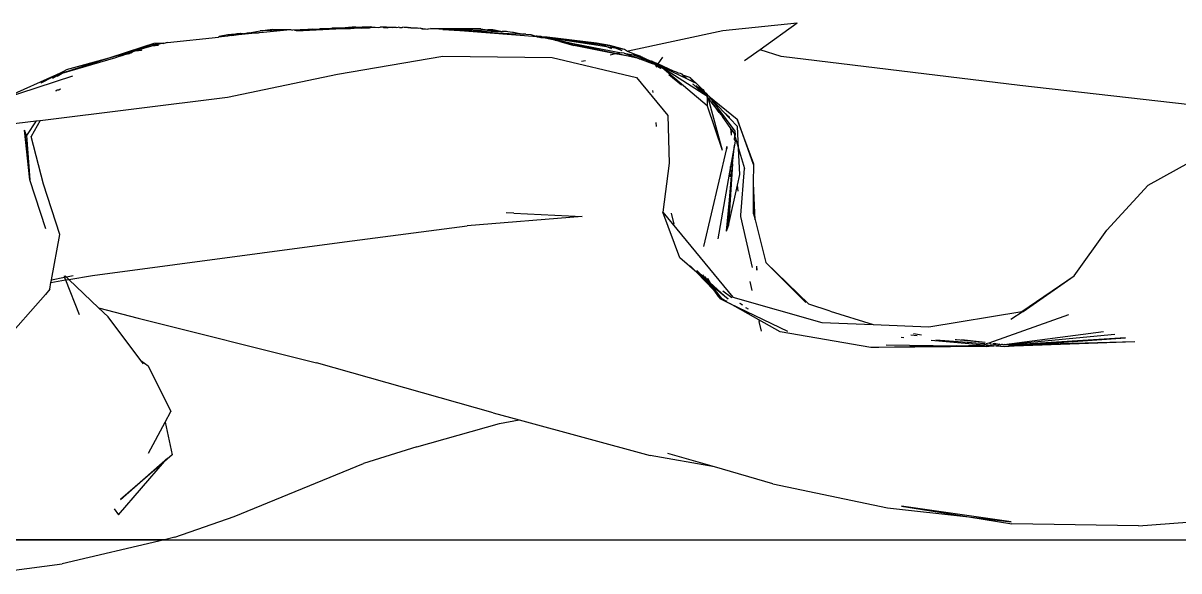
# Model space of a CAD drawing. Header units: millimetres. Extents: x -41292 to 298682, y -22072 to 33155.
# Drawn here: x 27353.5 to 27474.8, y 1457.3 to 1514.8 of the extents above; entities that cross this region are included whole.
import ezdxf

# ---------------------------------------------------------------- set-up
doc = ezdxf.new("R2010")
doc.units = ezdxf.units.MM
doc.layers.add('틀', color=8, linetype='Continuous')

# ---------------------------------------------------------------- blocks, each defined once
blk = doc.blocks.new('AHSISHEUD')
for p, q in [((28005.77, 19162.07), (28007.05, 19162.25)), ((28007.05, 19162.25), (28008.94, 19162.21)), ((28009.59, 19162.07), (28013.71, 19162.27)), ((28011.29, 19162.26), (28010.78, 19162.2)), ((28011.33, 19162.21), (28011.29, 19162.26)), ((28012.05, 19162.27), (28011.87, 19162.23)), ((28012.41, 19162.28), (28012.05, 19162.27)), ((28012.44, 19162.3), (28012.41, 19162.28)), ((28012.92, 19162.29), (28012.44, 19162.3)), ((28013.11, 19162.33), (28012.92, 19162.29)), ((28013.14, 19162.29), (28013.11, 19162.33)), ((28013.34, 19162.34), (28013.14, 19162.29)), ((28013.71, 19162.27), (28013.14, 19162.29)), ((28014.18, 19162.35), (28013.34, 19162.34)), ((28013.71, 19162.27), (28015.04, 19162.33)), ((28014.32, 19162.36), (28014.18, 19162.35)), ((28015.76, 19162.49), (28014.32, 19162.36)), ((28016.48, 19162.47), (28014.32, 19162.36)), ((28015.04, 19162.33), (28015.26, 19162.31)), ((28015.26, 19162.31), (28016.03, 19162.38)), ((28015.76, 19162.49), (28016.48, 19162.47)), ((28016.03, 19162.38), (28016.44, 19162.36)), ((28016.44, 19162.36), (28017.26, 19162.39)), ((28016.48, 19162.47), (28016.54, 19162.48)), ((28016.54, 19162.48), (28017.39, 19162.52)), ((28016.54, 19162.48), (28017.29, 19162.46)), ((28017.26, 19162.39), (28017.48, 19162.46)), ((28017.29, 19162.46), (28017.48, 19162.46)), ((28017.39, 19162.52), (28017.48, 19162.46)), ((28017.48, 19162.46), (28017.62, 19162.45)), ((28017.62, 19162.45), (28017.8, 19162.46)), ((28017.8, 19162.46), (28017.83, 19162.47)), ((28017.83, 19162.47), (28018.19, 19162.43)), ((28018.19, 19162.43), (28018.35, 19162.45)), ((28018.35, 19162.45), (28018.39, 19162.48)), ((28018.39, 19162.48), (28018.45, 19162.49)), ((28018.45, 19162.49), (28018.55, 19162.49)), ((28018.55, 19162.49), (28018.63, 19162.48)), ((28018.63, 19162.48), (28019.02, 19162.51)), ((28018.63, 19162.48), (28018.74, 19162.42)), ((28018.74, 19162.42), (28018.94, 19162.41)), ((28018.94, 19162.41), (28018.98, 19162.42)), ((28018.98, 19162.42), (28019.09, 19162.4)), ((28019.02, 19162.51), (28019.62, 19162.43)), ((28019.09, 19162.4), (28019.21, 19162.42)), ((28019.38, 19162.41), (28019.21, 19162.42)), ((28019.62, 19162.43), (28019.38, 19162.41)), ((28019.79, 19162.43), (28019.62, 19162.43)), ((28019.89, 19162.43), (28019.79, 19162.43)), ((28020.05, 19162.42), (28019.89, 19162.43)), ((28020.05, 19162.42), (28020.27, 19162.45)), ((28020.4, 19162.44), (28020.27, 19162.45)), ((28020.4, 19162.44), (28020.47, 19162.44)), ((28020.47, 19162.44), (28020.5, 19162.44)), ((28020.5, 19162.44), (28020.68, 19162.44)), ((28020.68, 19162.44), (28020.76, 19162.45)), ((28020.9, 19162.44), (28020.76, 19162.45)), ((28020.95, 19162.43), (28020.9, 19162.44)), ((28021.01, 19162.43), (28020.95, 19162.43)), ((28021.08, 19162.42), (28021.01, 19162.43)), ((28021.13, 19162.43), (28021.08, 19162.42)), ((28021.22, 19162.42), (28021.13, 19162.43)), ((28021.28, 19162.4), (28021.22, 19162.42)), ((28021.32, 19162.42), (28021.28, 19162.4)), ((28021.39, 19162.4), (28021.32, 19162.42)), ((28021.6, 19162.4), (28021.39, 19162.4)), ((28021.62, 19162.36), (28021.6, 19162.4)), ((28021.72, 19162.37), (28021.62, 19162.36)), ((28021.87, 19162.35), (28021.72, 19162.37)), ((28022.07, 19162.35), (28021.87, 19162.35)), ((28022.15, 19162.34), (28022.07, 19162.35)), ((28022.29, 19162.34), (28022.15, 19162.34)), ((28022.43, 19162.33), (28022.29, 19162.34)), ((28022.59, 19162.34), (28022.43, 19162.33)), ((28022.59, 19162.34), (28023.37, 19162.26)), ((28022.72, 19162.28), (28022.59, 19162.34)), ((28022.72, 19162.28), (28023.37, 19162.26)), ((28023.37, 19162.26), (28023.41, 19162.3)), ((28023.41, 19162.3), (28023.44, 19162.29)), ((28023.44, 19162.29), (28023.66, 19162.32)), ((28024.93, 19162.21), (28023.66, 19162.32)), ((28028.92, 19162.28), (28023.66, 19162.32)), ((28023.66, 19162.32), (28029.61, 19162.19)), ((28028.92, 19162.28), (28029.61, 19162.19)), ((28062.12, 19162.88), (28054.34, 19162.06)), ((28062.12, 19162.88), (28058.25, 19160.09)), ((27996.04, 19160.86), (28001.4, 19161.42)), ((28002.33, 19161.52), (28001.4, 19161.42)), ((28001.4, 19161.42), (28001.45, 19161.47)), ((28002.39, 19161.66), (28001.45, 19161.47)), ((28002.76, 19161.7), (28002.33, 19161.52)), ((28002.79, 19161.57), (28002.33, 19161.52)), ((28002.54, 19161.67), (28002.39, 19161.66)), ((28002.76, 19161.7), (28002.54, 19161.67)), ((28002.83, 19161.69), (28002.76, 19161.7)), ((28005.58, 19161.86), (28002.79, 19161.57)), ((28002.79, 19161.57), (28003.72, 19161.74)), ((28002.93, 19161.68), (28002.83, 19161.69)), ((28003.09, 19161.7), (28002.93, 19161.68)), ((28003.17, 19161.71), (28003.09, 19161.7)), ((28003.21, 19161.72), (28003.17, 19161.71)), ((28003.31, 19161.75), (28003.21, 19161.72)), ((28003.51, 19161.77), (28003.31, 19161.75)), ((28003.69, 19161.78), (28003.51, 19161.77)), ((28003.75, 19161.79), (28003.69, 19161.78)), ((28003.72, 19161.74), (28003.69, 19161.78)), ((28003.72, 19161.74), (28004.02, 19161.76)), ((28004.02, 19161.76), (28003.75, 19161.79)), ((28004.02, 19161.76), (28004.11, 19161.81)), ((28004.11, 19161.81), (28004.25, 19161.83)), ((28004.25, 19161.83), (28004.4, 19161.82)), ((28004.61, 19161.86), (28004.4, 19161.82)), ((28004.61, 19161.86), (28005.77, 19162.07)), ((28004.61, 19161.86), (28005.58, 19161.86)), ((28005.58, 19161.86), (28005.71, 19161.9)), ((28005.71, 19161.9), (28005.97, 19161.92)), ((28008.22, 19162.14), (28005.77, 19162.07)), ((28005.97, 19161.92), (28006.12, 19161.92)), ((28006.12, 19161.92), (28008.22, 19162.14)), ((28008.22, 19162.14), (28008.94, 19162.21)), ((28008.94, 19162.21), (28009.18, 19162.16)), ((28010.78, 19162.2), (28009.18, 19162.16)), ((28010.8, 19162.18), (28009.18, 19162.16)), ((28009.59, 19162.07), (28009.37, 19162.12)), ((28010.8, 19162.18), (28009.59, 19162.07)), ((28011.33, 19162.21), (28010.8, 19162.18)), ((28011.87, 19162.23), (28011.33, 19162.21)), ((28024.93, 19162.21), (28024.98, 19162.21)), ((28024.98, 19162.21), (28031.03, 19162.01)), ((28034.85, 19161.45), (28024.98, 19162.21)), ((28024.98, 19162.21), (28031.92, 19161.81)), ((28029.61, 19162.19), (28029.64, 19162.19)), ((28029.64, 19162.19), (28029.68, 19162.19)), ((28030.2, 19162.18), (28029.68, 19162.19)), ((28029.68, 19162.19), (28031.03, 19162.01)), ((28031.03, 19162.01), (28030.2, 19162.18)), ((28031.03, 19162.01), (28031.09, 19162)), ((28031.09, 19162), (28031.17, 19162.01)), ((28031.23, 19162), (28031.17, 19162.01)), ((28031.64, 19161.99), (28031.23, 19162)), ((28031.75, 19161.98), (28031.64, 19161.99)), ((28032.27, 19161.9), (28031.75, 19161.98)), ((28031.92, 19161.81), (28033.03, 19161.75)), ((28032.36, 19161.89), (28032.27, 19161.9)), ((28033.03, 19161.75), (28032.36, 19161.89)), ((28033.07, 19161.75), (28033.03, 19161.75)), ((28033.07, 19161.75), (28033.26, 19161.75)), ((28033.26, 19161.75), (28033.33, 19161.74)), ((28033.33, 19161.74), (28033.36, 19161.73)), ((28033.42, 19161.73), (28033.36, 19161.73)), ((28033.64, 19161.72), (28033.42, 19161.73)), ((28033.67, 19161.71), (28033.64, 19161.72)), ((28033.67, 19161.71), (28034.17, 19161.68)), ((28034.17, 19161.68), (28034.69, 19161.53)), ((28034.69, 19161.53), (28034.79, 19161.56)), ((28034.69, 19161.53), (28034.85, 19161.45)), ((28034.79, 19161.56), (28034.85, 19161.55)), ((28034.85, 19161.55), (28035.24, 19161.5)), ((28034.85, 19161.45), (28035, 19161.44)), ((28035.14, 19161.39), (28035, 19161.44)), ((28035.24, 19161.39), (28035.14, 19161.39)), ((28035.24, 19161.5), (28035.34, 19161.45)), ((28035.24, 19161.39), (28035.29, 19161.37)), ((28035.29, 19161.37), (28035.36, 19161.36)), ((28035.88, 19161.42), (28035.34, 19161.45)), ((28035.34, 19161.45), (28035.8, 19161.36)), ((28035.69, 19161.29), (28035.36, 19161.36)), ((28035.36, 19161.36), (28035.8, 19161.36)), ((28036.85, 19161.07), (28035.69, 19161.29)), ((28035.8, 19161.36), (28035.9, 19161.34)), ((28041.08, 19160.78), (28035.88, 19161.42)), ((28035.9, 19161.34), (28035.96, 19161.34)), ((28035.96, 19161.34), (28036.02, 19161.32)), ((28036.02, 19161.32), (28036.17, 19161.29)), ((28036.17, 19161.29), (28038.63, 19160.73)), ((28036.17, 19161.29), (28036.85, 19161.07)), ((28042.14, 19160.39), (28036.17, 19161.29)), ((28036.17, 19161.29), (28041.34, 19160.68)), ((28037.22, 19160.96), (28036.85, 19161.07)), ((28054.34, 19162.06), (28044.41, 19159.93)), ((27993.42, 19160.35), (27989.88, 19159.21)), ((27991.91, 19159.77), (27993.42, 19160.35)), ((27992.36, 19159.86), (27991.91, 19159.77)), ((27992.18, 19159.77), (27992.36, 19159.86)), ((27992.36, 19159.86), (27992.39, 19159.87)), ((27992.39, 19159.87), (27992.44, 19159.89)), ((27992.44, 19159.89), (27992.54, 19159.94)), ((27992.58, 19159.95), (27992.54, 19159.94)), ((27992.69, 19159.99), (27992.58, 19159.95)), ((27994.62, 19160.52), (27992.69, 19159.99)), ((27993.81, 19160.4), (27992.69, 19159.99)), ((27993.42, 19160.35), (27992.69, 19159.99)), ((27992.69, 19159.99), (27992.97, 19160.01)), ((27992.97, 19160.01), (27993, 19160.01)), ((27993, 19160.01), (27993.3, 19160.06)), ((27993.3, 19160.06), (27993.35, 19160.07)), ((27994.61, 19160.73), (27993.42, 19160.35)), ((27994.23, 19160.56), (27993.42, 19160.35)), ((27993.42, 19160.35), (27993.81, 19160.4)), ((27994.23, 19160.56), (27993.81, 19160.4)), ((27993.81, 19160.4), (27994.62, 19160.52)), ((27995.27, 19160.7), (27994.23, 19160.56)), ((27995.58, 19160.78), (27994.61, 19160.73)), ((27994.62, 19160.52), (27994.75, 19160.54)), ((27995.27, 19160.7), (27994.75, 19160.54)), ((27994.75, 19160.54), (27995.09, 19160.58)), ((27995.31, 19160.7), (27995.27, 19160.7)), ((27995.58, 19160.78), (27995.31, 19160.7)), ((27995.65, 19160.75), (27995.31, 19160.7)), ((27995.58, 19160.78), (27995.65, 19160.75)), ((27996.04, 19160.86), (27995.65, 19160.75)), ((28037.22, 19160.96), (28038.69, 19160.52)), ((28043.19, 19159.67), (28037.22, 19160.96)), ((28037.22, 19160.96), (28038.63, 19160.73)), ((28038.63, 19160.73), (28043.19, 19159.67)), ((28038.63, 19160.73), (28043.68, 19159.78)), ((28043.05, 19159.65), (28038.69, 19160.52)), ((28042.46, 19160.53), (28041.08, 19160.78)), ((28041.34, 19160.68), (28041.08, 19160.78)), ((28041.37, 19160.67), (28041.34, 19160.68)), ((28042.14, 19160.39), (28041.37, 19160.67)), ((28041.37, 19160.67), (28042.46, 19160.53)), ((28042.67, 19160.2), (28042.14, 19160.39)), ((28043.22, 19160.23), (28042.14, 19160.39)), ((28044.01, 19160.11), (28042.46, 19160.53)), ((28042.46, 19160.53), (28043.22, 19160.23)), ((28043.22, 19160.23), (28043.74, 19160.02)), ((28044.01, 19160.11), (28043.22, 19160.23)), ((28044.34, 19159.92), (28044.01, 19160.11)), ((28044.38, 19159.92), (28044.34, 19159.92)), ((28044.41, 19159.93), (28044.38, 19159.92)), ((28044.38, 19159.92), (28045.37, 19159.52)), ((28058.25, 19160.09), (28056.61, 19158.91)), ((28060.46, 19159.39), (28058.25, 19160.09)), ((27984.98, 19157.63), (27990.63, 19159.28)), ((27989.88, 19159.21), (27984.98, 19157.63)), ((27989.88, 19159.21), (27985.42, 19157.98)), ((27991.91, 19159.77), (27989.88, 19159.21)), ((27990.63, 19159.28), (27991, 19159.42)), ((27991, 19159.42), (27991.91, 19159.77)), ((27991, 19159.42), (27991.41, 19159.51)), ((27991.84, 19159.63), (27991.41, 19159.51)), ((27991.88, 19159.68), (27991.84, 19159.63)), ((27991.92, 19159.66), (27991.88, 19159.68)), ((27991.95, 19159.66), (27991.92, 19159.66)), ((27991.95, 19159.66), (27992.11, 19159.75)), ((27992.11, 19159.75), (27992.18, 19159.77)), ((28013.89, 19157.54), (28024.95, 19159.4)), ((28024.95, 19159.4), (28036.41, 19159.26)), ((28036.41, 19159.26), (28045.27, 19157.17)), ((28039.51, 19158.88), (28039.92, 19158.97)), ((28043.05, 19159.65), (28042.49, 19159.52)), ((28043.19, 19159.67), (28043.05, 19159.65)), ((28045.33, 19159.23), (28043.05, 19159.65)), ((28043.27, 19159.69), (28043.19, 19159.67)), ((28043.68, 19159.78), (28043.27, 19159.69)), ((28043.27, 19159.69), (28045.33, 19159.23)), ((28043.99, 19159.72), (28043.68, 19159.78)), ((28043.99, 19159.72), (28045.33, 19159.23)), ((28043.99, 19159.72), (28044.93, 19159.54)), ((28044.93, 19159.54), (28046.24, 19159.06)), ((28045.39, 19159.46), (28044.93, 19159.54)), ((28045.33, 19159.23), (28045.4, 19159.21)), ((28045.62, 19159.41), (28045.37, 19159.52)), ((28045.39, 19159.46), (28046.24, 19159.06)), ((28045.39, 19159.46), (28045.62, 19159.41)), ((28045.4, 19159.21), (28045.43, 19159.19)), ((28045.43, 19159.19), (28045.5, 19159.17)), ((28045.5, 19159.17), (28045.56, 19159.14)), ((28045.56, 19159.14), (28045.63, 19159.13)), ((28045.66, 19159.41), (28045.62, 19159.41)), ((28045.63, 19159.13), (28046.91, 19158.66)), ((28046.24, 19159.02), (28045.63, 19159.13)), ((28045.71, 19159.37), (28045.66, 19159.41)), ((28045.71, 19159.37), (28045.84, 19159.32)), ((28046.66, 19158.92), (28045.84, 19159.32)), ((28046.24, 19159.06), (28045.84, 19159.32)), ((28046.24, 19159.06), (28046.28, 19159.01)), ((28046.28, 19159.01), (28046.24, 19159.02)), ((28046.28, 19159.01), (28046.32, 19158.99)), ((28046.32, 19158.99), (28046.37, 19158.99)), ((28046.37, 19158.99), (28046.4, 19158.98)), ((28046.4, 19158.98), (28046.45, 19158.96)), ((28046.45, 19158.96), (28046.63, 19158.86)), ((28046.66, 19158.92), (28046.45, 19158.96)), ((28046.63, 19158.86), (28046.69, 19158.84)), ((28046.86, 19158.88), (28046.66, 19158.92)), ((28046.66, 19158.92), (28047.13, 19158.7)), ((28046.69, 19158.84), (28046.8, 19158.8)), ((28046.8, 19158.8), (28046.83, 19158.78)), ((28046.87, 19158.77), (28046.8, 19158.8)), ((28046.83, 19158.78), (28046.87, 19158.77)), ((28046.92, 19158.87), (28046.86, 19158.88)), ((28047.05, 19158.67), (28046.87, 19158.77)), ((28046.91, 19158.66), (28046.97, 19158.63)), ((28046.96, 19158.84), (28046.92, 19158.87)), ((28046.99, 19158.82), (28046.96, 19158.84)), ((28046.97, 19158.63), (28047.4, 19158.48)), ((28047.52, 19158.6), (28046.99, 19158.82)), ((28047.13, 19158.7), (28046.99, 19158.82)), ((28047.38, 19158.38), (28047.05, 19158.67)), ((28047.4, 19158.48), (28047.13, 19158.7)), ((28047.48, 19158.53), (28047.13, 19158.7)), ((28047.99, 19159.32), (28047.52, 19158.6)), ((28085.51, 19156.32), (28060.46, 19159.39)), ((27978.58, 19154.87), (27985.11, 19157.81)), ((27985.11, 19157.81), (27982.76, 19156.59)), ((27983.98, 19157.11), (27985.11, 19157.81)), ((27984.46, 19157.31), (27984.98, 19157.63)), ((27985.11, 19157.81), (27984.98, 19157.63)), ((27985.11, 19157.81), (27985.15, 19157.84)), ((27985.15, 19157.84), (27985.42, 19157.98)), ((28002.34, 19155.1), (28013.89, 19157.54)), ((28047.38, 19158.38), (28047.3, 19158.26)), ((28047.43, 19158.46), (28047.38, 19158.38)), ((28047.81, 19158.13), (28047.38, 19158.38)), ((28047.43, 19158.46), (28047.4, 19158.48)), ((28047.81, 19158.13), (28047.43, 19158.46)), ((28047.52, 19158.6), (28047.48, 19158.53)), ((28047.63, 19158.46), (28047.48, 19158.53)), ((28049.17, 19157.84), (28047.52, 19158.6)), ((28048.19, 19158.03), (28047.63, 19158.46)), ((28047.63, 19158.46), (28052.27, 19155.5)), ((28047.63, 19158.46), (28048.26, 19158.15)), ((28047.85, 19158.12), (28047.81, 19158.13)), ((28052.67, 19154.21), (28048.19, 19158.03)), ((28049.17, 19157.84), (28048.26, 19158.15)), ((28048.26, 19158.15), (28050.52, 19157.07)), ((28049.99, 19156.38), (28048.65, 19157.47)), ((28049.46, 19157.73), (28049.17, 19157.84)), ((28049.68, 19157.64), (28049.46, 19157.73)), ((28049.89, 19157.58), (28049.68, 19157.64)), ((28050.02, 19157.51), (28049.89, 19157.58)), ((28050.06, 19157.52), (28050.02, 19157.51)), ((28050.08, 19157.5), (28050.02, 19157.51)), ((28050.08, 19157.5), (28050.06, 19157.52)), ((28050.09, 19157.47), (28050.08, 19157.5)), ((28050.12, 19157.46), (28050.09, 19157.47)), ((28050.14, 19157.41), (28050.12, 19157.46)), ((28050.14, 19157.41), (28050.47, 19157.14)), ((28050.86, 19157.16), (28050.14, 19157.41)), ((27986.08, 19157.3), (27978.58, 19154.87)), ((27982.73, 19156.58), (27982.76, 19156.59)), ((28045.27, 19157.17), (28048.57, 19153.2)), ((28050.47, 19157.14), (28050.52, 19157.07)), ((28050.52, 19157.07), (28051.28, 19156.7)), ((28051.58, 19156.56), (28050.86, 19157.16)), ((28050.86, 19157.16), (28051.28, 19156.7)), ((28051.15, 19156.5), (28051.22, 19156.46)), ((28051.22, 19156.46), (28052.27, 19155.5)), ((28051.58, 19156.56), (28051.28, 19156.7)), ((28051.48, 19156.33), (28052.03, 19155.88)), ((28051.58, 19156.56), (28052.12, 19155.99)), ((28051.76, 19156.18), (28051.82, 19156.15)), ((28121.61, 19152.28), (28085.51, 19156.32)), ((27982.68, 19152.68), (28002.34, 19155.1)), ((27984.33, 19155.78), (27984.43, 19155.81)), ((27984.35, 19155.81), (27984.33, 19155.78)), ((27984.38, 19155.85), (27984.35, 19155.81)), ((27984.38, 19155.85), (27984.43, 19155.81)), ((27984.43, 19155.81), (27984.45, 19155.87)), ((27984.45, 19155.87), (27984.6, 19155.9)), ((27984.48, 19155.87), (27984.46, 19155.81)), ((27984.65, 19155.86), (27984.56, 19155.84)), ((27984.71, 19155.92), (27984.65, 19155.86)), ((27984.68, 19155.87), (27984.65, 19155.86)), ((27984.71, 19155.92), (27984.68, 19155.87)), ((27984.84, 19155.95), (27984.71, 19155.92)), ((28046.96, 19155.8), (28046.98, 19155.59)), ((28052.03, 19155.88), (28051.82, 19156.15)), ((28051.96, 19156.07), (28052.2, 19155.74)), ((28052.2, 19155.74), (28051.98, 19156.06)), ((28052.03, 19155.88), (28052.2, 19155.74)), ((28052.42, 19155.68), (28052.12, 19155.99)), ((28052.12, 19155.99), (28052.27, 19155.91)), ((28052.2, 19155.74), (28052.23, 19155.72)), ((28052.23, 19155.72), (28052.53, 19155.33)), ((28052.27, 19155.91), (28052.42, 19155.68)), ((28052.27, 19155.5), (28052.53, 19155.33)), ((28052.42, 19155.68), (28052.57, 19155.52)), ((28052.53, 19155.33), (28052.71, 19155.22)), ((28052.57, 19155.52), (28052.71, 19155.22)), ((28052.57, 19155.52), (28052.85, 19155.22)), ((28052.7, 19155.11), (28052.67, 19154.21)), ((28052.7, 19155.11), (28052.71, 19155.22)), ((28052.7, 19155.11), (28052.76, 19155.09)), ((28052.76, 19155.09), (28052.76, 19155.04)), ((28052.76, 19155.04), (28052.8, 19154.98)), ((28052.8, 19154.98), (28054.27, 19149.56)), ((28052.89, 19154.93), (28052.8, 19154.98)), ((28052.85, 19155.22), (28055.82, 19152.81)), ((28052.85, 19155.22), (28055.59, 19151.55)), ((28054.41, 19153.57), (28052.85, 19155.22)), ((28052.67, 19154.21), (28054.27, 19149.56)), ((28053.07, 19154.63), (28052.89, 19154.93)), ((28053.07, 19154.63), (28053.94, 19153.5)), ((28053.18, 19154.56), (28053.07, 19154.63)), ((28053.54, 19154.11), (28053.18, 19154.56)), ((28053.94, 19153.5), (28053.54, 19154.11)), ((27979.09, 19152.23), (27982.26, 19152.62)), ((27982.26, 19152.62), (27981.26, 19151.09)), ((27982.68, 19152.68), (27981.72, 19150.98)), ((27982.26, 19152.62), (27982.68, 19152.68)), ((28048.57, 19153.2), (28048.69, 19148.2)), ((28053.94, 19153.5), (28054.28, 19153.07)), ((28055.17, 19151.81), (28054.28, 19153.07)), ((28054.41, 19153.57), (28055.03, 19153.01)), ((28055.04, 19152.9), (28054.41, 19153.57)), ((28055.06, 19152.88), (28055.03, 19153.01)), ((28055.04, 19152.9), (28055.03, 19153.01)), ((28055.06, 19152.88), (28055.04, 19152.9)), ((28055.87, 19152.03), (28055.06, 19152.88)), ((28055.82, 19152.81), (28057.5, 19148.08)), ((28057.57, 19148.08), (28055.82, 19152.81)), ((27981.6, 19146.42), (27981.04, 19151.64)), ((27981.04, 19151.64), (27981.57, 19146.44)), ((27981.26, 19151.09), (27981.04, 19151.64)), ((28047.3, 19152.47), (28047.35, 19152.03)), ((28055.25, 19151.12), (28055.17, 19151.81)), ((28055.26, 19151.67), (28055.17, 19151.81)), ((28055.25, 19151.12), (28055.26, 19151.67)), ((28055.26, 19151.67), (28055.57, 19151.24)), ((28055.59, 19151.55), (28055.63, 19151.15)), ((28055.97, 19149.76), (28055.87, 19152.03)), ((27981.26, 19151.09), (27981.6, 19146.42)), ((27983.04, 19145.99), (27981.72, 19150.98)), ((28055.56, 19151.12), (28055.53, 19150.65)), ((28055.54, 19150.63), (28055.63, 19150.9)), ((28055.54, 19150.63), (28055.61, 19150.52)), ((28055.61, 19150.52), (28055.54, 19150.09)), ((28055.57, 19151.24), (28055.56, 19151.12)), ((28055.56, 19151.12), (28055.61, 19151.01)), ((28055.63, 19151.15), (28055.57, 19151.24)), ((28055.61, 19151.01), (28055.63, 19151.15)), ((28055.62, 19150.98), (28055.61, 19151.01)), ((28055.61, 19150.94), (28055.62, 19150.98)), ((28055.63, 19150.9), (28055.61, 19150.94)), ((28055.63, 19150.9), (28055.97, 19149.76)), ((28052.35, 19139.43), (28054.74, 19149.71)), ((28054.75, 19149.95), (28054.69, 19149.7)), ((28054.75, 19149.95), (28054.74, 19149.71)), ((28055.39, 19149.17), (28055.14, 19147.83)), ((28055.36, 19148.1), (28055.54, 19150.09)), ((28055.41, 19149.37), (28055.39, 19149.17)), ((28055.54, 19150.09), (28055.41, 19149.37)), ((28055.97, 19149.76), (28055.98, 19149.71)), ((28055.98, 19149.71), (28056.59, 19147.64)), ((28056.1, 19146.98), (28055.98, 19149.71)), ((28098.99, 19145.88), (28105.81, 19149.65)), ((28048.69, 19148.2), (28048.03, 19143.04)), ((28055.14, 19147.83), (28053.79, 19140.23)), ((28055.36, 19148.1), (28054.93, 19141.66)), ((28055.02, 19144.31), (28055.36, 19148.1)), ((28055.1, 19146.75), (28055.14, 19147.83)), ((28057.56, 19146.04), (28057.57, 19148.08)), ((28055.86, 19145.86), (28056.1, 19146.98)), ((28056.22, 19142.74), (28056.59, 19147.64)), ((27983.28, 19141.31), (27981.6, 19146.42)), ((27984.73, 19140.71), (27983.04, 19145.99)), ((28054.93, 19141.66), (28055.86, 19145.86)), ((28055.93, 19145.24), (28055.86, 19145.86)), ((28057.54, 19142.87), (28057.56, 19146.04)), ((28057.71, 19142.23), (28057.56, 19146.04)), ((28094.65, 19141.14), (28098.99, 19145.88)), ((28054.73, 19141.05), (28055.02, 19144.31)), ((28054.93, 19141.66), (28055.02, 19144.31)), ((28032.38, 19142.94), (28031.58, 19142.96)), ((28032.38, 19142.94), (28039.56, 19142.59)), ((28048.03, 19143.04), (28055.37, 19134.11)), ((28049.8, 19138.24), (28048.03, 19143.04)), ((28048.91, 19142.95), (28049.19, 19141.79)), ((28057.54, 19142.87), (28057.71, 19142.23)), ((28014.61, 19139.94), (28027.48, 19141.62)), ((28039.56, 19142.59), (28027.48, 19141.62)), ((28054.73, 19141.05), (28054.93, 19141.66)), ((28056.23, 19142.58), (28056.22, 19142.74)), ((28057.46, 19137.23), (28056.23, 19142.58)), ((28057.71, 19142.23), (28058.86, 19137.75)), ((27983.86, 19135.94), (27984.73, 19140.71)), ((28091.19, 19136.37), (28094.65, 19141.14)), ((27988.16, 19136.4), (28014.61, 19139.94)), ((28051.59, 19136.71), (28049.8, 19138.24)), ((28051.59, 19136.71), (28050.91, 19137.41)), ((28051.59, 19136.91), (28052.44, 19136.13)), ((28057.86, 19137.38), (28057.89, 19136.96)), ((28057.91, 19136.94), (28057.9, 19137.39)), ((28058.86, 19137.75), (28063.06, 19133.58)), ((28063.36, 19133.38), (28058.86, 19137.75)), ((27983.68, 19134.98), (27983.81, 19135.68)), ((27983.81, 19135.68), (27985.34, 19135.93)), ((27983.81, 19135.68), (27983.85, 19135.9)), ((27985.24, 19136.18), (27983.85, 19135.9)), ((27983.85, 19135.9), (27983.86, 19135.94)), ((27985.18, 19136.35), (27985.24, 19136.18)), ((27985.44, 19136.22), (27985.24, 19136.18)), ((27985.24, 19136.18), (27985.34, 19135.93)), ((27985.3, 19136.35), (27985.44, 19136.22)), ((27985.34, 19135.93), (27985.68, 19135.99)), ((27985.34, 19135.93), (27986.78, 19132.31)), ((27986.15, 19136.36), (27985.44, 19136.22)), ((27985.44, 19136.22), (27985.68, 19135.99)), ((27985.68, 19135.99), (27988.16, 19136.4)), ((27985.68, 19135.99), (27988.81, 19133.01)), ((28053.35, 19134.89), (28051.59, 19136.71)), ((28052.73, 19135.74), (28051.59, 19136.71)), ((28052.21, 19136.45), (28052.44, 19136.13)), ((28052.83, 19135.77), (28052.44, 19136.28)), ((28052.44, 19136.13), (28052.83, 19135.77)), ((28052.44, 19136.13), (28052.73, 19135.74)), ((28052.97, 19135.65), (28052.7, 19136.09)), ((28052.72, 19136.07), (28052.97, 19135.65)), ((28053.12, 19135.41), (28052.73, 19135.74)), ((28052.73, 19135.74), (28053.35, 19134.89)), ((28052.83, 19135.77), (28052.97, 19135.65)), ((28052.97, 19135.65), (28053, 19135.62)), ((28053, 19135.62), (28054.89, 19133.9)), ((28053.12, 19135.41), (28053, 19135.62)), ((28057.16, 19135.75), (28057.38, 19134.82)), ((28085.73, 19132.61), (28091.19, 19136.37)), ((28085.87, 19132.63), (28091.19, 19136.37)), ((27978.79, 19129.37), (27983.24, 19134.42)), ((27983.68, 19134.98), (27983.24, 19134.42)), ((28053.15, 19135.38), (28053.12, 19135.41)), ((28053.19, 19135.32), (28053.15, 19135.38)), ((28054.21, 19134), (28053.19, 19135.32)), ((28054.89, 19133.9), (28053.19, 19135.32)), ((28053.58, 19134.65), (28053.19, 19135.32)), ((28053.58, 19134.65), (28053.35, 19134.89)), ((28053.35, 19134.89), (28053.89, 19134.15)), ((28053.63, 19134.6), (28053.58, 19134.65)), ((28054.21, 19134), (28053.63, 19134.6)), ((28053.89, 19134.15), (28053.63, 19134.6)), ((28055.29, 19134.07), (28054.33, 19134.74)), ((28053.91, 19134.12), (28053.89, 19134.15)), ((28053.91, 19134.12), (28053.94, 19134.11)), ((28053.94, 19134.11), (28054.02, 19133.97)), ((28054.47, 19133.8), (28053.94, 19134.11)), ((28054.02, 19133.97), (28055.06, 19133.47)), ((28054.79, 19133.68), (28054.47, 19133.8)), ((28055.06, 19133.47), (28061.13, 19130.54)), ((28058.11, 19131.74), (28055.06, 19133.47)), ((28055.37, 19134.11), (28064.72, 19131.48)), ((28056.09, 19133.49), (28056.16, 19133.47)), ((28056.33, 19133.32), (28056.16, 19133.47)), ((28056.42, 19133.28), (28056.33, 19133.32)), ((28065.58, 19132.64), (28063.36, 19133.38)), ((27988.81, 19133.01), (27992.96, 19131.93)), ((27988.81, 19133.01), (27989.82, 19132.05)), ((27993.26, 19127.48), (27989.82, 19132.05)), ((27992.96, 19131.93), (28011.67, 19127.22)), ((28056.72, 19133.04), (28056.82, 19133)), ((28056.93, 19132.89), (28056.82, 19133)), ((28057.04, 19132.85), (28056.93, 19132.89)), ((28065.58, 19132.64), (28070.12, 19131.25)), ((28075.97, 19131), (28085.73, 19132.61)), ((28082.27, 19129.32), (28090.66, 19132.31)), ((28085.87, 19132.63), (28084.55, 19131.79)), ((28085.73, 19132.61), (28085.87, 19132.63)), ((28058.11, 19131.74), (28058.15, 19131.57)), ((28060.34, 19130.47), (28058.11, 19131.74)), ((28058.4, 19130.54), (28058.15, 19131.57)), ((28064.72, 19131.48), (28070.12, 19131.25)), ((28070.12, 19131.25), (28075.97, 19131)), ((28069.86, 19128.83), (28060.34, 19130.47)), ((28073.32, 19129.86), (28073.06, 19129.88)), ((28074.72, 19130.07), (28074.08, 19130.13)), ((28075.2, 19130.15), (28074.34, 19130.26)), ((28076.21, 19129.6), (28081.74, 19129.13)), ((28081.83, 19129.22), (28076.69, 19129.61)), ((28078.86, 19129.65), (28078.73, 19129.65)), ((28081.86, 19129.35), (28078.86, 19129.65)), ((28081.86, 19129.35), (28079.37, 19129.66)), ((28083.86, 19129.15), (28094.27, 19130.52)), ((28095.49, 19130.22), (28084.08, 19129.12)), ((28096.61, 19129.86), (28084.32, 19129.1)), ((28087.13, 19129.18), (28096.61, 19129.86)), ((28070.61, 19128.85), (28069.86, 19128.83)), ((28070.68, 19128.83), (28070.61, 19128.85)), ((28070.65, 19128.84), (28070.61, 19128.85)), ((28070.71, 19128.85), (28070.68, 19128.83)), ((28078.85, 19129), (28070.71, 19128.85)), ((28081.99, 19128.95), (28070.71, 19128.85)), ((28071.49, 19129.11), (28078.85, 19129)), ((28078.93, 19128.99), (28078.85, 19129)), ((28080.1, 19129.02), (28078.93, 19128.99)), ((28080.15, 19129.02), (28080.1, 19129.02)), ((28081.5, 19129.04), (28080.15, 19129.02)), ((28080.15, 19129.02), (28081.99, 19128.95)), ((28081.74, 19129.13), (28081.5, 19129.04)), ((28081.5, 19129.04), (28081.72, 19129)), ((28081.72, 19129), (28081.99, 19128.95)), ((28081.72, 19129), (28082.28, 19128.99)), ((28081.82, 19129.16), (28081.74, 19129.13)), ((28081.74, 19129.13), (28081.81, 19129.13)), ((28081.82, 19129.16), (28081.97, 19129.21)), ((28081.95, 19129.11), (28082.63, 19129.06)), ((28082.24, 19129.31), (28081.97, 19129.21)), ((28082.1, 19129.2), (28081.97, 19129.21)), ((28081.99, 19128.95), (28082.28, 19128.99)), ((28082.24, 19129.31), (28082.27, 19129.32)), ((28082.35, 19129.27), (28082.24, 19129.31)), ((28082.35, 19129.27), (28082.27, 19129.32)), ((28082.68, 19128.99), (28082.28, 19128.99)), ((28082.35, 19129.27), (28082.45, 19129.3)), ((28083.07, 19129.13), (28082.39, 19129.18)), ((28082.68, 19128.99), (28082.76, 19129.04)), ((28082.82, 19129.25), (28082.72, 19129.23)), ((28082.76, 19129.04), (28083.02, 19129.02)), ((28083.32, 19129.17), (28082.82, 19129.25)), ((28083.02, 19129.02), (28083.3, 19129.11)), ((28083.02, 19129.02), (28083.94, 19128.95)), ((28083.47, 19129.1), (28083.3, 19129.11)), ((28083.42, 19129.19), (28083.32, 19129.17)), ((28083.57, 19129.15), (28083.47, 19129.1)), ((28083.64, 19129.12), (28083.57, 19129.15)), ((28083.69, 19129.16), (28083.64, 19129.12)), ((28083.69, 19129.16), (28083.64, 19129.16)), ((28083.74, 19129.13), (28083.69, 19129.16)), ((28083.74, 19129.13), (28083.86, 19129.15)), ((28083.93, 19129.11), (28083.86, 19129.15)), ((28084.08, 19129.12), (28083.93, 19129.11)), ((28083.94, 19128.95), (28084.88, 19129.01)), ((28084.32, 19129.1), (28084.08, 19129.12)), ((28084.32, 19129.1), (28087.13, 19129.18)), ((28084.32, 19129.1), (28084.88, 19129.01)), ((28084.88, 19129.01), (28084.92, 19129.01)), ((28084.92, 19129.01), (28097.56, 19129.46)), ((28084.92, 19129.01), (28087.13, 19129.18)), ((28087.13, 19129.18), (28097.56, 19129.46)), ((27993.26, 19127.48), (27994.01, 19126.9)), ((27993.51, 19127.14), (27993.26, 19127.48)), ((28030.24, 19121.99), (28011.67, 19127.22)), ((27994.01, 19126.9), (27996.38, 19122.13)), ((27994.06, 19117.75), (27995.79, 19121.01)), ((27995.79, 19121.01), (27996.38, 19122.13)), ((27995.79, 19121.01), (27996.54, 19117.57)), ((28030.24, 19121.99), (28032.94, 19121.25)), ((28030.88, 19120.87), (28032.94, 19121.25)), ((28032.94, 19121.25), (28046.72, 19117.51)), ((28022.21, 19118.4), (28030.88, 19120.87)), ((27996.54, 19117.57), (27995.74, 19116.88)), ((28022.21, 19118.4), (28016.63, 19116.67)), ((28053.44, 19116.3), (28046.72, 19117.51)), ((28053.44, 19116.3), (28048.55, 19117.71)), ((27990.89, 19111.27), (27995.74, 19116.88)), ((27991.1, 19112.88), (27996.08, 19117.27)), ((27995.74, 19116.88), (27991.1, 19112.88)), ((27995.74, 19116.88), (27996.08, 19117.27)), ((28003.05, 19111.1), (28016.63, 19116.67)), ((28059.59, 19114.55), (28053.44, 19116.3)), ((28059.59, 19114.55), (28071.61, 19112.02)), ((27990.43, 19111.9), (27990.89, 19111.27)), ((28071.61, 19112.02), (28080.15, 19111.06)), ((28084.58, 19110.56), (28073.09, 19112.2)), ((28073.09, 19112.2), (28080.15, 19111.06)), ((27996.82, 19108.92), (28003.05, 19111.1)), ((28080.15, 19111.06), (28084.68, 19110.33)), ((28080.15, 19111.06), (28084.58, 19110.56)), ((28097.95, 19110.12), (28084.68, 19110.33)), ((28097.95, 19110.12), (28112.57, 19111.22)), ((27996.82, 19108.92), (27995.74, 19108.67)), ((27995.74, 19108.67), (27960.5, 19108.67)), ((27995.74, 19108.67), (27984.97, 19106.13)), ((27995.74, 19108.67), (29326.58, 19108.67)), ((27979.43, 19105.4), (27984.97, 19106.13))]:
    blk.add_line(p, q)

msp = doc.modelspace()

# ---------------------------------------------------------------- linework, layer by layer
at = {"layer": '틀'}
msp.add_line((26044.67, 1460.58), (28934.67, 1460.58), dxfattribs=at)

# ---------------------------------------------------------------- block references
msp.add_blockref('AHSISHEUD', (-627.37, -17648.09))

doc.saveas('drawing.dxf')
